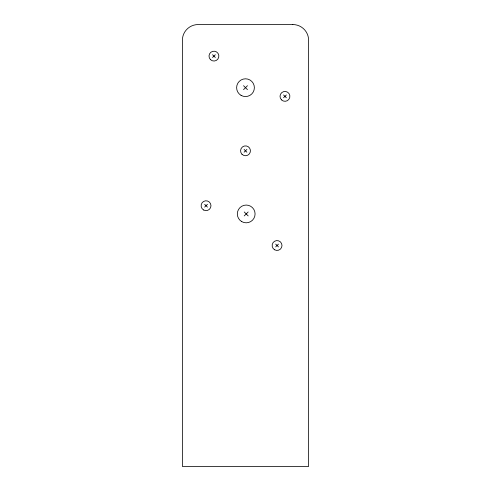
<?xml version="1.0" encoding="UTF-8"?>
<svg xmlns="http://www.w3.org/2000/svg" width="491" height="491" viewBox="0 0 491 491"><rect width="100%" height="100%" fill="white"/><g stroke="black" fill="none" stroke-linecap="round" stroke-linejoin="round"><path stroke-width="0.74" d="M212.542 57.508L215.328 54.722M243.53 89.65L247.47 85.704M283.559 97.764L286.351 94.972M244.107 152.204L246.893 149.417M204.649 207.104L207.441 204.317M244.23 215.911L248.176 211.965M275.672 246.899L278.458 244.107M283.559 94.972L286.351 97.764M212.542 54.722L215.328 57.508M243.53 85.704L247.47 89.65M244.107 149.417L246.893 152.204M244.23 211.965L248.176 215.911M275.672 244.107L278.458 246.899M204.649 204.317L207.441 207.104M292.845 24.55L198.155 24.55A15.78 15.78 0 0 0 182.37 40.33L182.37 466.45L308.63 466.45L308.63 40.33A15.78 15.78 0 0 0 292.845 24.55M241.063 95.364A8.875 8.875 0 0 0 254.375 87.68A8.875 8.875 0 0 0 241.063 79.99A8.875 8.875 0 0 0 241.063 95.364M241.762 221.625A8.875 8.875 0 0 0 255.081 213.941A8.875 8.875 0 0 0 241.762 206.251A8.875 8.875 0 0 0 241.762 221.625M242.014 154.297A4.935 4.935 0 0 0 250.263 152.087A4.935 4.935 0 0 0 244.223 146.048A4.935 4.935 0 0 0 242.014 154.297M210.449 59.601A4.935 4.935 0 0 0 218.698 57.392A4.935 4.935 0 0 0 212.658 51.352A4.935 4.935 0 0 0 210.449 59.601M274.598 249.778A4.935 4.935 0 0 0 281.994 245.506A4.935 4.935 0 0 0 274.598 241.234A4.935 4.935 0 0 0 274.598 249.778M203.581 209.982A4.935 4.935 0 0 0 210.977 205.711A4.935 4.935 0 0 0 203.581 201.439A4.935 4.935 0 0 0 203.581 209.982M281.466 99.857A4.935 4.935 0 0 0 289.721 97.648A4.935 4.935 0 0 0 283.681 91.602A4.935 4.935 0 0 0 281.466 99.857"/></g></svg>
